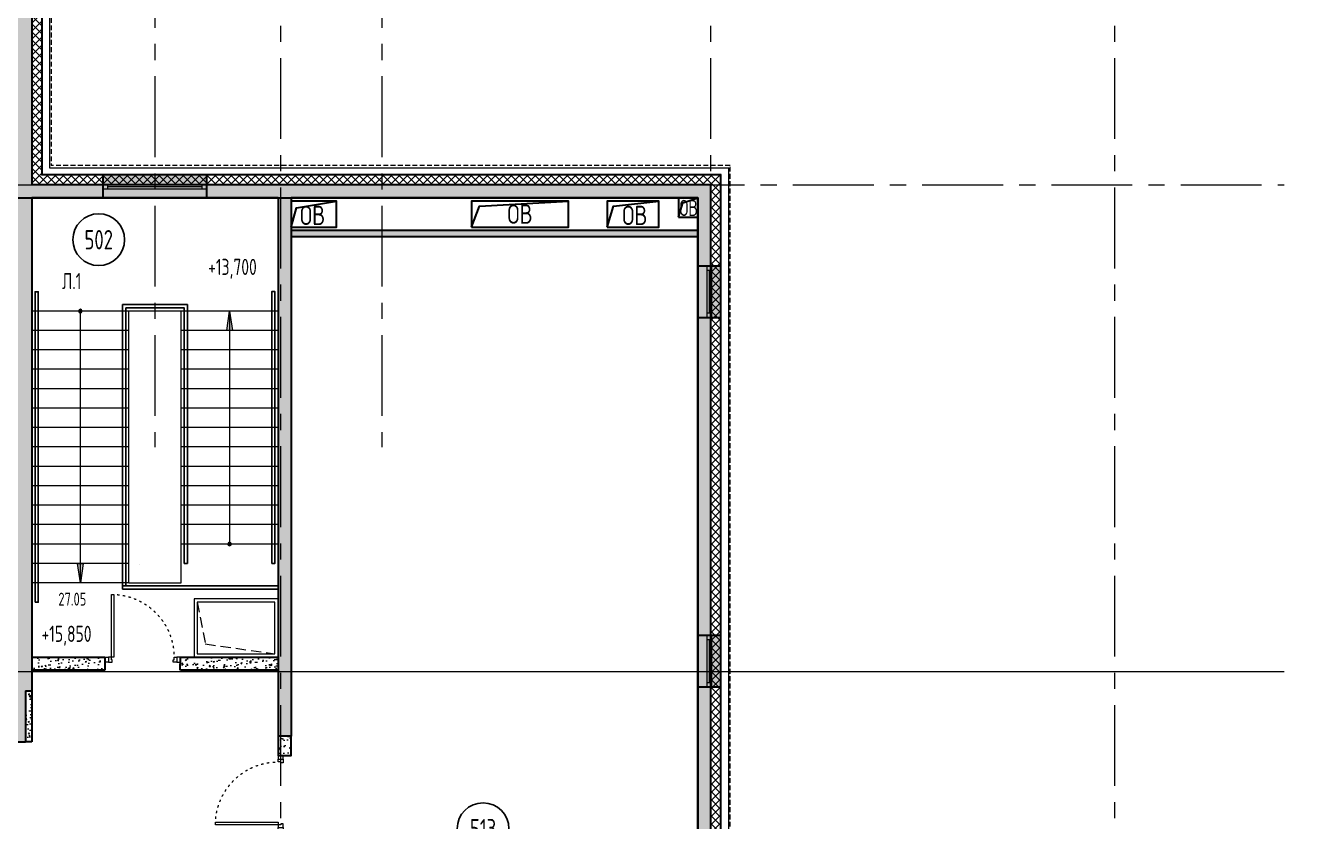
# Model space of a CAD drawing. Header units: millimetres. Extents: x -8689834 to 9419935, y 0 to 135940.
# Drawn here: x 381120 to 400721, y 72843 to 85151 of the extents above; entities that cross this region are included whole.
import ezdxf
from ezdxf import colors
from ezdxf.entities.mleader import LeaderData, LeaderLine
from ezdxf.enums import TextEntityAlignment as Align
from ezdxf.math import Vec2, Vec3

# ---------------------------------------------------------------- set-up
doc = ezdxf.new("R2010")
doc.units = ezdxf.units.MM
doc.header["$MEASUREMENT"] = 0
for name, pattern in [('ACAD_ISO03W100', [30, 12, -18]), ('CENTER', [2, 1.25, -0.25, 0.25, -0.25]), ('DASH', [0.375, 0.25, -0.125]), ('DASHED', [19.05, 12.7, -6.35]), ('HIDDEN2', [4.7625, 3.175, -1.5875])]:
    doc.linetypes.add(name, pattern=pattern)
doc.layers.get('0').update_dxf_attribs({"color": 250, "lineweight": 9})
for name, color, linetype, lineweight in [('АР_Двери', 175, 'Continuous', 18), ('АР_Двери фасада', 1, 'Continuous', 15), ('АР_Карниз', 22, 'Continuous', 9), ('АР_Лестницы', 250, 'Continuous', 15), ('АР_Лестницы ограждение', 94, 'Continuous', 25), ('АР_Маркер экспликации', 239, 'Continuous', 13), ('АР_Навесной фасад', 190, 'Continuous', 5), ('АР_Номер помещения', 1, 'Continuous', 25), ('АР_Окна БЛОК', 250, 'Continuous', 13), ('АР_Оси', 7, 'Continuous', 9), ('АР_Отметки', 250, 'Continuous', 15), ('АР_Перегородки газоблок', 165, 'Continuous', 30), ('АР_Перегородки газоблок_Штрих', 165, 'Continuous', 5), ('АР_Помещения_площадь', 19, 'Continuous', 9), ('АР_стены', 250, 'Continuous', 30), ('АР_Сущ Несущая стена', 216, 'Continuous', 30), ('АР_Утеплитель', 154, 'Continuous', 9), ('АР_Штриховка монолит', 250, 'Continuous', 9), ('М_проемы ОВ 4-5эт', 172, 'Continuous', 30)]:
    doc.layers.add(name, color=color, linetype=linetype, lineweight=lineweight)
doc.layers.add('АР_Закладка сущ.проема', color=7, linetype='Continuous', lineweight=30, true_color=0xc70000)
doc.layers.add('АР_Отверстия', color=251, linetype='Continuous')
doc.layers.get('0').freeze()
doc.styles.add('ICOCPEUR', font='isocpeur.ttf')
doc.styles.add('ISOCPEUR', font='isocpeur.ttf', dxfattribs={"width": 0.7})
doc.styles.get("Standard").update_dxf_attribs({"font": 'isocpeur.ttf', "width": 0.7})
pattern_1 = [(50, (0, 269.93), (215.178055, -18.82564), [22.5, -247.5]), (355, (0, 269.93), (-41.6254, 225.65764), [18, -198]), (100.451444, (17.93, 268.36), (173.55265, 206.832), [19.12206, -210.34263]), (46.1842, (0, 329.93), (320.1724, -49.65578), [33.75, -371.25]), (96.63564, (26.68, 325.8), (280.39858, 292.23558), [28.6831, -315.51413]), (351.18416, (0, 329.93), (280.39858, 292.23558), [27, -297]), (21, (30, 314.93), (179.072116, -120.78567), [22.5, -247.5]), (326, (30, 314.93), (72.9946, 217.54501), [18, -198]), (71.451445, (44.92, 304.86), (252.06671, 96.75935), [19.12206, -210.34263]), (37.5, (0, 269.93), (3.647957, 99.868156), [0, -195.6, 0, -201, 0, -198.75]), (7.5, (0, 269.93), (78.92086, 118.323514), [0, -114.6, 0, -191.1, 0, -75.75]), (327.5, (-66.9, 269.93), (160.146731, -6.766462), [0, -75, 0, -234, 0, -310.5]), (317.5, (-96.9, 269.93), (174.95585, 30.031495), [0, -97.5, 0, -155.4, 0, -220.5])]

# ---------------------------------------------------------------- blocks, each defined once
blk = doc.blocks.new('*U164')
at = {"true_color": 0xffffff}
h = blk.add_hatch(color=7, dxfattribs=at)
h.dxf.hatch_style = 1
h.paths.add_polyline_path([(-800, -140), (0, -140), (0, 220), (-800, 220)])
at = {"lineweight": 30}
for p, q in [((-800, -140), (-800, 220)), ((0, -140), (0, 220))]:
    blk.add_line(p, q, dxfattribs=at)
for p, q in [((0, 220), (-800, 220)), ((-800, 70), (0, 70)), ((-800, 0), (0, 0)), ((-730, 0), (-730, 70)), ((-730, 35), (-70, 35)), ((-70, 0), (-70, 70)), ((-800, -140), (0, -140)), ((-800, -140), (-800, -140)), ((-800, -140), (-800, -140)), ((0, -140), (0, -140)), ((0, -140), (0, -140))]:
    blk.add_line(p, q)
blk = doc.blocks.new('*U159')
at = {"true_color": 0xffffff}
h = blk.add_hatch(color=7, dxfattribs=at)
h.dxf.hatch_style = 1
h.paths.add_polyline_path([(-1600, -140), (0, -140), (0, 220), (-1600, 220)])
at = {"lineweight": 30}
for p, q in [((-1600, -140), (-1600, 220)), ((0, -140), (0, 220))]:
    blk.add_line(p, q, dxfattribs=at)
for p, q in [((0, 220), (-1600, 220)), ((-1600, 70), (0, 70)), ((-1600, 0), (0, 0)), ((-1530, 0), (-1530, 70)), ((-1530, 35), (-70, 35)), ((-70, 0), (-70, 70)), ((-1600, -140), (0, -140)), ((-1600, -140), (-1600, -140)), ((-1600, -140), (-1600, -140)), ((0, -140), (0, -140)), ((0, -140), (0, -140))]:
    blk.add_line(p, q)
blk = doc.blocks.new('_DotSmall')
at = {"color": 0, "linetype": 'ByBlock', "const_width": 0.5}
blk.add_lwpolyline([(-0.0625, 0, 1), (0.0625, 0, 1)], format="xyb", close=True, dxfattribs=at)
blk = doc.blocks.new('*U567')
for points in [[(0, 0), (0, -80), (55, -80), (55, 0), (0, 0)], [(55, -80), (55, 0), (115, 0), (115, -40), (100, -40), (100, -80), (55, -80)], [(1115, -80), (1115, 0), (1055, 0), (1055, -40), (1070, -40), (1070, -80), (1115, -80)], [(1170, 0), (1170, -80), (1115, -80), (1115, 0), (1170, 0)]]:
    blk.add_lwpolyline(points)
blk.add_lwpolyline([(100, -80), (100, -1050), (140, -1050), (140, -80)], close=True)
at = {"linetype": 'ACAD_ISO03W100', "ltscale": 3}
blk.add_arc((100, -80), 970, 270, 0, dxfattribs=at)
blk = doc.blocks.new('*U1805')
at = {"layer": 'АР_Номер помещения', "color": 7}
blk.add_circle((-16670, 1635), 400, dxfattribs=at)
at = {"layer": 'АР_Номер помещения', "color": 7, "style": 'ISOCPEUR', "width": 0.7}
blk.add_attdef('НОМЕР_ПОМЕЩЕНИЯ', text='', height=300, dxfattribs=at).set_placement((-16670, 1635), align=Align.MIDDLE_CENTER)
at = {"layer": 'АР_Помещения_площадь', "color": 7, "lineweight": 30, "width": 0.7, "flags": 104}
blk.add_attdef('ИМЯ_ПОМЕЩЕНИЯ', text='', height=100, dxfattribs=at).set_placement((158, 1217), align=Align.MIDDLE_CENTER)
blk = doc.blocks.new('*U618')
h = blk.add_hatch(color=256)
h.dxf.hatch_style = 1
edge = h.paths.add_edge_path()
edge.add_arc((0, 0), 27.6, 359.64, 719.64)
h = blk.add_hatch(color=256)
h.dxf.hatch_style = 1
h.paths.add_polyline_path([(3300, -44), (3300, 44), (3600, 0)])
blk.add_line((3600, 0), (0, 0))
blk.add_lwpolyline([(3300, 44), (3300, -44), (3600, 0), (3300, 44)])
blk.add_circle((0, 0), 27.6)
blk = doc.blocks.new('*U619')
h = blk.add_hatch(color=256)
h.dxf.hatch_style = 1
edge = h.paths.add_edge_path()
edge.add_arc((0, 0), 27.6, 359.64, 719.64)
h = blk.add_hatch(color=256)
h.dxf.hatch_style = 1
h.paths.add_polyline_path([(3900, -44), (3900, 44), (4200, 0)])
blk.add_line((4200, 0), (0, 0))
blk.add_lwpolyline([(3900, 44), (3900, -44), (4200, 0), (3900, 44)])
blk.add_circle((0, 0), 27.6)
blk = doc.blocks.new('*U1832')
at = {"layer": 'АР_Номер помещения', "color": 7}
blk.add_circle((-14737, -6870), 400, dxfattribs=at)
at = {"layer": 'АР_Номер помещения', "color": 7, "style": 'ISOCPEUR', "width": 0.7}
blk.add_attdef('НОМЕР_ПОМЕЩЕНИЯ', text='', height=300, dxfattribs=at).set_placement((-14737, -6870), align=Align.MIDDLE_CENTER)
at = {"layer": 'АР_Помещения_площадь', "color": 7, "lineweight": 30, "width": 0.7, "flags": 104}
blk.add_attdef('ИМЯ_ПОМЕЩЕНИЯ', text='', height=100, dxfattribs=at).set_placement((158, 1217), align=Align.MIDDLE_CENTER)

msp = doc.modelspace()

# ---------------------------------------------------------------- hatches: boundary and pattern name
at = {"layer": 'АР_Перегородки газоблок_Штрих', "ltscale": 100}
h = msp.add_hatch(dxfattribs=at)
h.set_pattern_fill('AR-CONC', color=256, scale=30)
h.set_pattern_definition([(50, (134544, -100), (215.17805, -18.82564), [22.5, -247.5]), (355, (134544, -100), (-41.6254, 225.65764), [18, -198]), (100.451444, (134561.93, -101.57), (173.55265, 206.832), [19.12206, -210.34263]), (46.1842, (134544, -40), (320.1724, -49.65578), [33.75, -371.25]), (96.63564, (134570.68, -44.14), (280.3986, 292.23558), [28.6831, -315.51413]), (351.18416, (134544, -40), (280.3986, 292.2356), [27, -297]), (21, (134574, -55), (179.07212, -120.78567), [22.5, -247.5]), (326, (134574, -55), (72.9946, 217.54501), [18, -198]), (71.451445, (134588.92, -65.07), (252.06671, 96.75935), [19.12206, -210.34263]), (37.5, (134544, -100), (3.647957, 99.868156), [0, -195.6, 0, -201, 0, -198.75]), (7.5, (134544, -100), (78.92086, 118.323514), [0, -114.6, 0, -191.1, 0, -75.75]), (327.5, (134477.1, -100), (160.14673, -6.766462), [0, -75, 0, -234, 0, -310.5]), (317.5, (134447.1, -100), (174.95585, 30.031495), [0, -97.5, 0, -155.4, 0, -220.5])])
h.paths.add_polyline_path([(385229.3, 81986.1), (391519.6, 81986.1), (391519.6, 81885.7), (385230, 81886.1)])
h = msp.add_hatch(dxfattribs=at)
h.set_pattern_fill('AR-CONC', color=256, scale=30)
h.set_pattern_definition(pattern_1)
h.paths.add_polyline_path([(382349.6, 75385.7), (381219.6, 75385.7), (381219.6, 75185.7), (382349.6, 75185.7)])
h = msp.add_hatch(dxfattribs=at)
h.set_pattern_fill('AR-CONC', color=256, scale=30)
h.set_pattern_definition(pattern_1)
h.paths.add_polyline_path([(385029.6, 75385.7), (383519.6, 75385.7), (383519.6, 75185.7), (385029.6, 75185.7)])
h = msp.add_hatch(dxfattribs=at)
h.set_pattern_fill('AR-CONC', color=256, scale=30)
h.set_pattern_definition([(50, (169144, 168), (215.17805, -18.82564), [22.5, -247.5]), (355, (169144, 168), (-41.6254, 225.65764), [18, -198]), (100.45144, (169161.93, 166.43), (173.55265, 206.832), [19.12206, -210.34263]), (46.1842, (169144, 228), (320.1724, -49.65578), [33.75, -371.25]), (96.63564, (169170.68, 223.86), (280.3986, 292.2356), [28.6831, -315.51413]), (351.18416, (169144, 228), (280.3986, 292.2356), [27, -297]), (21, (169174, 213), (179.07212, -120.78567), [22.5, -247.5]), (326, (169174, 213), (72.9946, 217.54501), [18, -198]), (71.45144, (169188.92, 202.93), (252.06671, 96.75935), [19.12206, -210.34263]), (37.5, (169144, 168), (3.647957, 99.868156), [0, -195.6, 0, -201, 0, -198.75]), (7.5, (169144, 168), (78.92086, 118.323514), [0, -114.6, 0, -191.1, 0, -75.75]), (327.5, (169077.1, 168), (160.14673, -6.766462), [0, -75, 0, -234, 0, -310.5]), (317.5, (169047.1, 168), (174.95585, 30.031495), [0, -97.5, 0, -155.4, 0, -220.5])])
h.paths.add_polyline_path([(381219.6, 74865.7), (381119.6, 74865.7), (381119.6, 74076.2), (381219.6, 74076.2)])
h = msp.add_hatch(dxfattribs=at)
h.set_pattern_fill('AR-CONC', color=256, scale=30)
h.set_pattern_definition([(50, (0, 0), (215.178055, -18.82564), [22.5, -247.5]), (355, (0, 0), (-41.6254, 225.65764), [18, -198]), (100.451444, (17.93, -1.57), (173.55265, 206.832), [19.12206, -210.34263]), (46.1842, (0, 60), (320.1724, -49.65578), [33.75, -371.25]), (96.63564, (26.68, 55.86), (280.39858, 292.23558), [28.6831, -315.51413]), (351.18416, (0, 60), (280.39858, 292.23558), [27, -297]), (21, (30, 45), (179.072116, -120.78567), [22.5, -247.5]), (326, (30, 45), (72.9946, 217.54501), [18, -198]), (71.451445, (44.92, 34.93), (252.06671, 96.75935), [19.12206, -210.34263]), (37.5, (0, 0), (3.647957, 99.868156), [0, -195.6, 0, -201, 0, -198.75]), (7.5, (0, 0), (78.92086, 118.323514), [0, -114.6, 0, -191.1, 0, -75.75]), (327.5, (-66.9, 0), (160.146731, -6.766462), [0, -75, 0, -234, 0, -310.5]), (317.5, (-96.9, 0), (174.95585, 30.031495), [0, -97.5, 0, -155.4, 0, -220.5])])
h.paths.add_polyline_path([(385029.6, 74165.2), (385029.6, 73865.4), (385229.6, 73865.4), (385229.6, 74165.2)])
at = {"layer": 'АР_Утеплитель', "ltscale": 100}
h = msp.add_hatch(dxfattribs=at)
h.set_pattern_fill('ANSI37', color=256, scale=700)
h.set_pattern_definition([(45, (-615542.02, 104359.21), (-61.871843, 61.871843), []), (135, (-615542.02, 104359.21), (-61.871843, -61.871843), [])])
edge = h.paths.add_edge_path(flags=17)
edge.add_line((376939.6, 63505.8), (377089.6, 63505.8))
edge.add_line((377089.6, 63505.8), (377089.6, 66645.7))
edge.add_line((377089.6, 66645.7), (368554.3, 66645.7))
edge.add_arc((363742.1, 66559.2), 4812.9, -3.73457, 1.02993, ccw=False)
edge.add_line((368544.9, 66245.7), (368695.3, 66245.7))
edge.add_arc((363905.3, 66542.7), 4799.2, 356.45146, 359.43836)
edge.add_line((368704.3, 66495.7), (376939.6, 66495.7))
edge.add_line((376939.6, 66495.7), (376939.6, 63505.8))
h.paths.add_polyline_path([(380769.6, 61305.7), (380769.6, 61455.7), (377089.6, 61455.7), (377089.6, 63505.8), (376939.6, 63505.8), (376939.6, 61305.7)], flags=17)
h.paths.add_polyline_path([(380769.6, 61455.7), (380769.6, 61305.7), (384819.6, 61305.7), (384819.6, 54955.7), (398219.6, 54955.7), (398219.6, 64965.7), (391869.6, 64965.7), (391869.6, 82835.7), (381369.6, 82835.7), (381369.6, 86800.7), (346269.6, 86800.7), (346269.6, 82835.7), (341444.4, 82835.7), (341444.4, 82685.7), (346419.6, 82685.7), (346419.6, 86650.7), (381219.6, 86650.7), (381219.6, 82685.7), (391719.6, 82685.7), (391719.6, 64815.7), (398069.6, 64815.7), (398069.6, 55105.7), (384969.6, 55105.7), (384969.6, 61455.7)])
at = {"layer": 'АР_Штриховка монолит', "ltscale": 100}
h = msp.add_hatch(dxfattribs=at)
h.set_pattern_fill('ANSI35', color=256, scale=500)
h.paths.add_polyline_path([(381219.6, 86650.7), (380919.6, 86650.7), (380919.6, 86350.7), (380919.6, 75165.7), (380089.6, 75165.7), (380089.6, 74965.7), (380919.6, 74965.7), (380919.6, 74083.2), (381119.6, 74083.2), (381119.6, 74865.7), (381219.6, 74865.7), (381219.6, 82485.7), (381219.6, 82486), (381219.6, 82686), (381219.6, 82685.7)])
h = msp.add_hatch(dxfattribs=at)
h.set_pattern_fill('ANSI35', color=256, scale=500)
h.paths.add_polyline_path([(391719.6, 82685.7), (381219.6, 82685.7), (381219.7, 82485.7), (385029.6, 82485.7), (385029.7, 74165.2), (385229.7, 74165.2), (385229.6, 82485.7), (391519.6, 82485.7), (391719.6, 82485.7)])
h = msp.add_hatch(dxfattribs=at)
h.set_pattern_fill('ANSI35', color=256, scale=500)
h.paths.add_polyline_path([(398069.6, 64815.7), (391719.6, 64815.7), (391719.6, 82486), (391519.6, 82485.3), (391519.6, 64815.7), (391419.6, 64815.7), (391419.6, 63487.4), (391719.6, 63487.4), (391719.6, 64615.7), (397869.6, 64615.7), (398069.6, 64615.7)])

# ---------------------------------------------------------------- linework, layer by layer
at = {"layer": 'АР_Двери', "ltscale": 75}
for points in [[(383729.6, 75385.7), (385029.6, 75385.7), (385029.6, 76285.7), (383729.6, 76285.7)], [(383779.6, 75435.7), (384979.6, 75435.7), (384979.6, 76235.7), (383779.6, 76235.7)], [(383779.6, 75435.7), (384979.6, 75435.7), (384979.6, 76235.7), (383779.6, 76235.7)]]:
    msp.add_lwpolyline(points, close=True, dxfattribs=at)
at = {"layer": 'АР_Двери фасада', "linetype": 'HIDDEN2', "lineweight": 15, "ltscale": 50}
msp.add_lwpolyline([(383779.6, 76235.7), (383902.6, 75589.2), (384979.6, 75435.7)], dxfattribs=at)
at = {"layer": 'АР_Закладка сущ.проема', "ltscale": 100}
msp.add_lwpolyline([(385229.6, 74165.2), (385029.6, 74165.2), (385029.6, 73865.4), (385229.6, 73865.4)], close=True, dxfattribs=at)
at = {"layer": 'АР_Карниз', "linetype": 'DASH', "ltscale": 300}
for p, q in [((392019.6, 82985.7), (381519.6, 82985.7)), ((392019.6, 65115.7), (392019.6, 82985.7))]:
    msp.add_line(p, q, dxfattribs=at)
msp.add_lwpolyline([(344684.4, 105715.9), (344684.4, 102675.7), (347814.4, 102675.7), (347814.4, 99745.7), (350934.6, 99745.7), (350934.6, 91125.7), (347134.4, 91125.7), (347134.4, 86950.7), (381519.6, 86950.7), (381519.6, 82985.7)], dxfattribs=at)
at = {"layer": 'АР_Лестницы', "color": 18, "ltscale": 100, "true_color": 0x000000}
for p, q in [((383527.3, 80734.2), (381219.6, 80734.2)), ((385029.6, 80734.2), (383527.2, 80734.2)), ((382722, 80434.2), (381219.6, 80434.2)), ((385029.6, 80434.2), (383527.2, 80434.2)), ((382722, 80134.2), (381219.6, 80134.2)), ((385029.6, 80134.2), (383527.2, 80134.2)), ((382722, 79834.2), (381219.6, 79834.2)), ((385029.6, 79834.2), (383527.2, 79834.2)), ((382722, 79534.2), (381219.6, 79534.2)), ((385029.6, 79534.2), (383527.2, 79534.2)), ((382722, 79234.2), (381219.6, 79234.2)), ((385029.6, 79234.2), (383527.2, 79234.2)), ((382722, 78934.2), (381219.6, 78934.2)), ((385029.6, 78934.2), (383527.2, 78934.2)), ((382722, 78634.2), (381219.6, 78634.2)), ((385029.6, 78634.2), (383527.2, 78634.2)), ((382722, 78334.2), (381219.6, 78334.2)), ((385029.6, 78334.2), (383527.2, 78334.2)), ((382722, 78034.2), (381219.6, 78034.2)), ((385029.6, 78034.2), (383527.2, 78034.2)), ((382722, 77734.2), (381219.6, 77734.2)), ((385029.6, 77734.2), (383527.2, 77734.2)), ((382722, 77434.2), (381219.6, 77434.2)), ((385029.6, 77434.2), (383527.2, 77434.2)), ((382722, 77134.2), (381219.6, 77134.2)), ((385029.6, 77134.2), (383527.2, 77134.2)), ((382722, 76834.2), (381219.6, 76834.2)), ((382722, 76534.2), (381219.6, 76534.2)), ((382722.2, 76534.2), (383527.3, 76534.3))]:
    msp.add_line(p, q, dxfattribs=at)
at = {"layer": 'АР_Лестницы', "ltscale": 100}
for points in [[(382722.2, 76534.2), (382722.2, 80734.2)], [(383527.2, 76534.3), (383527.3, 80734.2)]]:
    msp.add_lwpolyline(points, dxfattribs=at)
at = {"layer": 'АР_Лестницы ограждение', "color": 18, "ltscale": 100, "true_color": 0x000000}
for p, q in [((382622, 76485.7), (382622, 76434.2)), ((382672, 76485.3), (385029.7, 76485.3)), ((382622, 76434.2), (385029.7, 76435.2))]:
    msp.add_line(p, q, dxfattribs=at)
for points in [[(381269.9, 76234.2), (381319.9, 76234.2), (381319.9, 81034.4), (381269.9, 81034.4)], [(384929.6, 76834.2), (384979.6, 76834.2), (384979.6, 81036.6), (384929.6, 81036.6)]]:
    msp.add_lwpolyline(points, close=True, dxfattribs=at)
for points in [[(382672, 80784.2), (383577.2, 80784.2), (383577.2, 79076.6), (383577.2, 76834.2), (383627.2, 76834.2), (383627.2, 79076.6), (383627.2, 80834.2), (382622, 80834.2)], [(382622, 80834.2), (382622, 76485.7), (382672, 76485.7), (382672, 80784.2)], [(382877.7, 76812.9), (382877.7, 76812.9)]]:
    msp.add_lwpolyline(points, dxfattribs=at)
at = {"layer": 'АР_Навесной фасад', "ltscale": 100}
for p, q in [((381369.6, 86800.7), (381369.6, 82835.7)), ((381379.6, 86810.7), (381379.6, 82845.7)), ((391869.6, 82835.7), (381369.6, 82835.7)), ((391879.6, 82845.7), (381379.6, 82845.7)), ((391869.6, 64965.7), (391869.6, 82835.7)), ((391879.6, 64975.7), (391879.6, 82845.7))]:
    msp.add_line(p, q, dxfattribs=at)
at = {"layer": 'АР_Навесной фасад', "lineweight": 15, "ltscale": 100}
msp.add_lwpolyline([(376850.4, 61195.7), (384730.4, 61195.7), (384730.4, 54845.7), (398350.8, 54845.7), (398350.8, 65075.7), (392000.4, 65075.7), (392000.4, 82945.7), (381500.4, 82945.7), (381500.4, 86910.7)], dxfattribs=at)
at = {"layer": 'АР_Оси', "linetype": 'CENTER', "ltscale": 1000}
for p, q in [((383124.6, 134363.2), (383124.6, 78630.8)), ((386634.6, 134363.2), (386634.6, 78630.8)), ((385069.6, 53394.4), (385069.6, 87701.9)), ((391719.6, 53394.4), (391719.6, 87701.9)), ((397969.6, 53394.4), (397969.6, 87701.9)), ((316990.9, 82685.7), (400588, 82685.7)), ((316990.9, 75165.7), (400588, 75165.7)), ((380089.6, 75165.7), (400588, 75165.7))]:
    msp.add_line(p, q, dxfattribs=at)
at = {"layer": 'АР_Перегородки газоблок', "ltscale": 100}
for p, q in [((381219.6, 74865.7), (381219.6, 74076.2)), ((381219.6, 74076.2), (381119.6, 74076.2))]:
    msp.add_line(p, q, dxfattribs=at)
for points in [[(385229.6, 81986.1), (391519.6, 81986.1)], [(385229.6, 81886.1), (391519.6, 81886.1)], [(381219.6, 75385.7), (382349.6, 75385.7)], [(382349.6, 75385.7), (382349.6, 75185.7)], [(383516.6, 75185.7), (383519.6, 75385.7)], [(383519.6, 75385.7), (385029.6, 75385.7)], [(382349.6, 75185.7), (381219.6, 75185.7)], [(385029.6, 75185.7), (383519.6, 75185.7)]]:
    msp.add_lwpolyline(points, dxfattribs=at)
at = {"layer": 'АР_стены', "linetype": 'DASHED', "lineweight": 15, "ltscale": 200}
msp.add_lwpolyline([(383779.6, 75435.7), (384979.6, 75435.7), (384979.6, 76235.7), (383779.6, 76235.7)], close=True, dxfattribs=at)
at = {"layer": 'АР_Сущ Несущая стена', "ltscale": 100}
for p, q in [((381219.6, 86650.7), (381219.6, 82685.7)), ((391719.6, 82685.7), (381219.6, 82685.7)), ((391719.6, 64815.7), (391719.6, 82685.7)), ((381219.6, 82485.7), (381219.6, 74865.7)), ((385029.6, 82485.7), (381219.6, 82485.7)), ((385029.6, 82485.7), (385029.6, 74165.2)), ((391519.6, 82485.7), (385229.6, 82485.7)), ((385229.6, 82485.7), (385229.6, 74165.3)), ((391519.6, 64815.7), (391519.6, 82485.7)), ((391519.6, 77945.7), (391519.6, 79700.7)), ((391519.6, 75760.7), (391519.6, 76845.7)), ((381119.6, 74865.7), (381219.6, 74865.7)), ((381119.6, 74865.7), (381119.6, 74076.2)), ((385229.6, 74165.2), (385029.6, 74165.2)), ((391519.6, 72990.7), (391519.6, 74160.7)), ((380919.6, 74076.2), (381119.6, 74076.2))]:
    msp.add_line(p, q, dxfattribs=at)
msp.add_lwpolyline([(350332, 61655.7), (342354.6, 61655.7), (342354.8, 55305.7), (329654.6, 55305.7), (329654.2, 64615.7), (336004.6, 64615.7), (336004.6, 82485.7), (346719.6, 82485.7), (346719.6, 86350.7), (380919.6, 86350.7), (380919.6, 82485.7), (391519.6, 82485.7), (391519.6, 64615.7), (397870, 64615.7), (397870, 55305.7), (385169.6, 55305.7), (385169.6, 61655.7), (380769.6, 61655.7)], dxfattribs=at)
at = {"layer": 'М_проемы ОВ 4-5эт'}
for points in [[(385229.6, 82033.4), (385929.6, 82033.4), (385929.6, 82433.4), (385229.6, 82433.4)], [(388019.6, 82033.4), (389519.6, 82033.4), (389519.6, 82433.4), (388019.6, 82433.4)], [(390119.6, 82033.4), (390919.6, 82033.4), (390919.6, 82433.4), (390119.6, 82433.4)], [(391221.5, 82185), (391519.6, 82185.7), (391519.6, 82485.7), (391221.5, 82485)]]:
    msp.add_lwpolyline(points, close=True, dxfattribs=at)
for points in [[(385229.6, 82033.4), (385312.4, 82331.9), (385929.6, 82433.4)], [(388019.6, 82033.4), (388141.5, 82354.6), (389519.6, 82433.4)], [(390119.6, 82033.4), (390218.7, 82358.2), (390919.6, 82433.4)], [(391221.5, 82185), (391288.9, 82405.6), (391519.6, 82485.7)]]:
    msp.add_lwpolyline(points, dxfattribs=at)

# ---------------------------------------------------------------- block references
at = {"layer": 'АР_Двери', "xscale": -1}
for p, rotation in [((382349.6, 75305.7), 180), ((385109.6, 72695.4), 270)]:
    msp.add_blockref('*U567', p, dxfattribs=dict(at, rotation=rotation))
at = {"layer": 'АР_Лестницы', "ltscale": 100, "xscale": -1}
for name, p, rotation in [('*U619', (381970.8, 80734.2), 90), ('*U618', (384278.4, 77134.2), 270)]:
    msp.add_blockref(name, p, dxfattribs=dict(at, rotation=rotation))
at = {"layer": 'АР_Маркер экспликации', "color": 7}
ref = msp.add_blockref('*U1805', (398924.9, 80202.9), dxfattribs=at)
ref.add_attrib('НОМЕР_ПОМЕЩЕНИЯ', '502', dxfattribs={"layer": 'АР_Номер помещения', "color": 7, "height": 300, "style": 'ISOCPEUR', "width": 0.7}).set_placement((382254.8, 81837.4), align=Align.MIDDLE_CENTER)
ref.add_attrib('ПЛОЩАДЬ_ПОМЕЩЕНИЯ', '27.05', dxfattribs={"layer": 'АР_Помещения_площадь', "color": 7, "height": 200, "style": 'ISOCPEUR', "width": 0.7}).set_placement((382063, 76282.1), align=Align.MIDDLE_RIGHT)
ref = msp.add_blockref('*U1832', (402936.4, 79603.3), dxfattribs=at)
ref.add_attrib('НОМЕР_ПОМЕЩЕНИЯ', '513', dxfattribs={"layer": 'АР_Номер помещения', "color": 7, "height": 300, "style": 'ISOCPEUR', "width": 0.7}).set_placement((388199.3, 72733.7), align=Align.MIDDLE_CENTER)
ref.add_attrib('ПЛОЩАДЬ_ПОМЕЩЕНИЯ', '107.50', dxfattribs={"layer": 'АР_Помещения_площадь', "color": 7, "height": 200, "style": 'ISOCPEUR', "width": 0.7}).set_placement((391194, 65373.4), align=Align.MIDDLE_RIGHT)
at = {"layer": 'АР_Окна БЛОК'}
msp.add_blockref('*U159', (383924.6, 82625.7), dxfattribs=at)
at = {"layer": 'АР_Окна БЛОК', "rotation": 270}
for p in [(391659.6, 80635.7), (391659.6, 74925.7)]:
    msp.add_blockref('*U164', p, dxfattribs=at)

# ---------------------------------------------------------------- texts
at = {"layer": 'АР_Отверстия', "ltscale": 100, "attachment_point": 5, "line_spacing_factor": 0.7, "style": 'ICOCPEUR'}
for s, insert, char_height in [('\\A1;{\\W0.8;ОВ}', (385561.6, 82213.6), 300), ('\\A1;{\\W0.8;ОВ}', (388769.6, 82233.4), 300), ('\\A1;{\\W0.8;ОВ}', (390545.1, 82213.6), 300), ('\\A1;{\\W0.7;ОВ}', (391379, 82328.1), 250)]:
    msp.add_mtext(s, dxfattribs=dict(at, insert=insert, char_height=char_height))

# ---------------------------------------------------------------- leaders
at = {"layer": 'АР_Отметки'}
ml = msp.add_multileader_mtext('Standard', dxfattribs=at)
ml.set_content('Л.4', color=256, style='ISOCPEUR')
ml.set_leader_properties(color=256, linetype='Continuous', lineweight=-1)
ml.set_arrow_properties(name='DOTSMALL')
ml.build(insert=Vec2(0, 0))
ml.multileader.update_dxf_attribs({"has_text_frame": 1, "text_left_attachment_type": 4, "text_right_attachment_type": 4, "dogleg_length": 100, "arrow_head_size": 180})
ctx = ml.context
ctx.base_point, ctx.char_height, ctx.arrow_head_size, ctx.landing_gap_size, ctx.plane_origin = Vec3(492034.9, 129862.6), 250, 180, 50, Vec3(520155.4, 117704.9)
ctx.left_attachment, ctx.right_attachment = 4, 4
notes = []
notes.append((ctx, [(0, (0, 0, 0), (0, 0), (1, 0), 1, [])]))
ctx.mtext.insert, ctx.mtext.width, ctx.mtext.line_spacing_style, ctx.mtext.flow_direction = Vec3(492084.9, 130195.9), 852.697, 2, 5
ml = msp.add_multileader_mtext('Standard', dxfattribs=at)
ml.set_content('+13,700', color=256, style='ISOCPEUR')
ml.set_leader_properties(color=256, linetype='Continuous', lineweight=-1)
ml.set_arrow_properties(name='DOTSMALL')
ml.build(insert=Vec2(0, 0))
ml.multileader.update_dxf_attribs({"has_text_frame": 1, "text_left_attachment_type": 4, "text_right_attachment_type": 4, "dogleg_length": 100, "arrow_head_size": 180})
ctx = ml.context
ctx.base_point, ctx.char_height, ctx.arrow_head_size, ctx.landing_gap_size, ctx.plane_origin = Vec3(383897.4, 81208.7), 250, 180, 50, Vec3(383648, 80547.8)
ctx.left_attachment, ctx.right_attachment = 4, 4
notes.append((ctx, [(0, (0, 0, 0), (0, 0), (1, 0), 1, [])]))
ctx.mtext.insert, ctx.mtext.width, ctx.mtext.line_spacing_style, ctx.mtext.flow_direction = Vec3(383947.4, 81542), 852.697, 2, 5
ml = msp.add_multileader_mtext('Standard', dxfattribs=at)
ml.set_content('Л.1', color=256, style='ISOCPEUR')
ml.set_leader_properties(color=256, linetype='Continuous', lineweight=-1)
ml.set_arrow_properties(name='DOTSMALL')
ml.build(insert=Vec2(0, 0))
ml.multileader.update_dxf_attribs({"has_text_frame": 1, "text_left_attachment_type": 4, "text_right_attachment_type": 4, "dogleg_length": 100, "arrow_head_size": 180})
ctx = ml.context
ctx.base_point, ctx.char_height, ctx.arrow_head_size, ctx.landing_gap_size, ctx.plane_origin = Vec3(381637, 80989.8, 0), 250, 180, 50, Vec3(368740.9, 68449, 0)
ctx.left_attachment, ctx.right_attachment = 4, 4
notes.append((ctx, [(0, (0, 0, 0), (0, 0), (1, 0), 1, [])]))
ctx.mtext.insert, ctx.mtext.width, ctx.mtext.line_spacing_style, ctx.mtext.flow_direction = Vec3(381687, 81323.1, 0), 852.697, 2, 5
ml = msp.add_multileader_mtext('Standard', dxfattribs=at)
ml.set_content('+19,400', color=256, style='ISOCPEUR')
ml.set_leader_properties(color=256, linetype='Continuous', lineweight=-1)
ml.set_arrow_properties(name='DOTSMALL')
ml.build(insert=Vec2(0, 0))
ml.multileader.update_dxf_attribs({"has_text_frame": 1, "text_left_attachment_type": 4, "text_right_attachment_type": 4, "dogleg_length": 100, "arrow_head_size": 180})
ctx = ml.context
ctx.base_point, ctx.char_height, ctx.arrow_head_size, ctx.landing_gap_size, ctx.plane_origin = Vec3(522386.5, 76516.7), 250, 180, 50, Vec3(522305.1, 74806)
ctx.left_attachment, ctx.right_attachment = 4, 4
notes.append((ctx, [(0, (0, 0, 0), (0, 0), (1, 0), 1, [])]))
ctx.mtext.insert, ctx.mtext.width, ctx.mtext.defined_height, ctx.mtext.line_spacing_style, ctx.mtext.flow_direction = Vec3(522436.5, 76850), 696.035, 776.5, 2, 5
ml = msp.add_multileader_mtext('Standard', dxfattribs=at)
ml.set_content('+19,400', color=256, style='ISOCPEUR')
ml.set_leader_properties(color=256, linetype='Continuous', lineweight=-1)
ml.set_arrow_properties(name='DOTSMALL')
ml.build(insert=Vec2(0, 0))
ml.multileader.update_dxf_attribs({"has_text_frame": 1, "text_left_attachment_type": 4, "text_right_attachment_type": 4, "dogleg_length": 100, "arrow_head_size": 180})
ctx = ml.context
ctx.base_point, ctx.char_height, ctx.arrow_head_size, ctx.landing_gap_size, ctx.plane_origin = Vec3(480510.6, 76415.4), 250, 180, 50, Vec3(480513.6, 74228)
ctx.left_attachment, ctx.right_attachment = 4, 4
notes.append((ctx, [(0, (0, 0, 0), (0, 0), (1, 0), 1, [])]))
ctx.mtext.insert, ctx.mtext.width, ctx.mtext.defined_height, ctx.mtext.line_spacing_style, ctx.mtext.flow_direction = Vec3(480560.6, 76748.7), 696.035, 776.5, 2, 5
ml = msp.add_multileader_mtext('Standard', dxfattribs=at)
ml.set_content('+15,850', color=256, style='ISOCPEUR')
ml.set_leader_properties(color=256, linetype='Continuous', lineweight=-1)
ml.set_arrow_properties(name='DOTSMALL')
ml.build(insert=Vec2(0, 0))
ml.multileader.update_dxf_attribs({"has_text_frame": 1, "text_left_attachment_type": 4, "text_right_attachment_type": 4, "dogleg_length": 100, "arrow_head_size": 180})
ctx = ml.context
ctx.base_point, ctx.char_height, ctx.arrow_head_size, ctx.landing_gap_size, ctx.plane_origin = Vec3(381319.9, 75537.4), 250, 180, 50, Vec3(382244.9, 73193.8)
ctx.left_attachment, ctx.right_attachment = 4, 4
notes.append((ctx, [(0, (0, 0, 0), (0, 0), (1, 0), 1, [])]))
ctx.mtext.insert, ctx.mtext.width, ctx.mtext.line_spacing_style, ctx.mtext.flow_direction = Vec3(381369.9, 75870.8), 852.697, 2, 5
for ctx, leaders in notes:
    for number, flags, end, landing, length, lines in leaders:
        leader = LeaderData()
        leader.index, (leader.has_last_leader_line, leader.has_dogleg_vector, leader.attachment_direction) = number, flags
        leader.last_leader_point, leader.dogleg_vector, leader.dogleg_length = Vec3(end), Vec3(landing), length
        for number, points, colour, breaks in lines:
            line = LeaderLine()
            line.index, line.vertices, line.color, line.breaks = number, Vec3.list(points), colors.encode_raw_color(colour), breaks
            leader.lines.append(line)
        ctx.leaders.append(leader)

doc.saveas('drawing.dxf')
